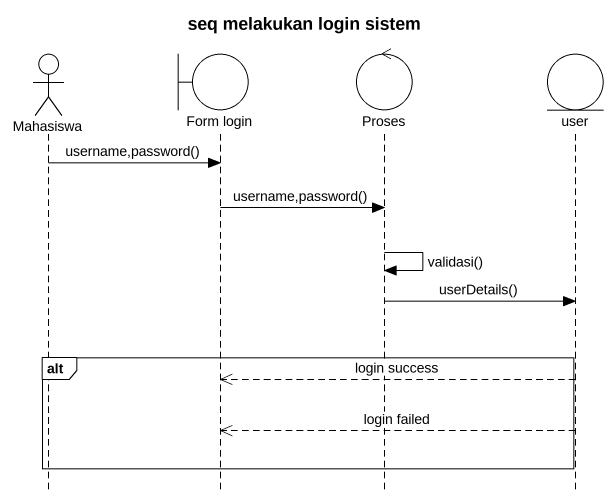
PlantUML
@startuml
title seq melakukan login sistem
hide footbox
actor Mahasiswa
boundary "Form login" as Form_login
control Proses
entity user

Mahasiswa -> Form_login : username,password()
Form_login -> Proses : username,password()
Proses -> Proses : validasi()
Proses -> user : userDetails()
alt
  user -->> Form_login : login success
  user -->> Form_login : login failed
end
@enduml
